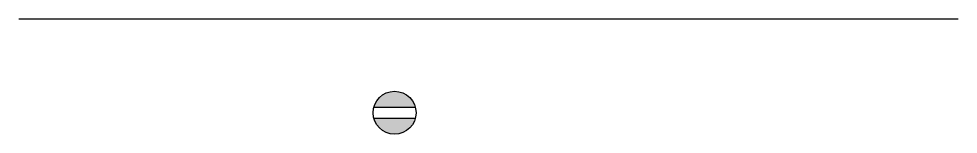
# Model space of a CAD drawing. Units: millimetres at full size, sheet at 1:100. Extents: x -15551 to 15061, y -7251 to -3490.
import ezdxf

# ---------------------------------------------------------------- set-up
doc = ezdxf.new("R2010")
doc.units = ezdxf.units.MM
doc.header["$LTSCALE"] = 100
doc.layers.add('0-0', color=7, linetype='Continuous')

msp = doc.modelspace()

# ---------------------------------------------------------------- hatches: boundary and pattern name
at = {"layer": '0-0'}
for points in [[(-2629.7, -6371, 0.76871), (-3982.6, -6371)], [(-3982.6, -6731, 0.76871), (-2629.7, -6731)]]:
    msp.add_hatch(color=254, dxfattribs=at).paths.add_polyline_path(points)

# ---------------------------------------------------------------- linework, layer by layer
for p, q in [((-15551, -3489.8), (15061.2, -3489.8)), ((-3982.6, -6371), (-2629.7, -6371)), ((-3982.6, -6731), (-2629.7, -6731))]:
    msp.add_line(p, q, dxfattribs=at)
msp.add_circle((-3306.1, -6551), 700, dxfattribs=at)

doc.saveas('drawing.dxf')
